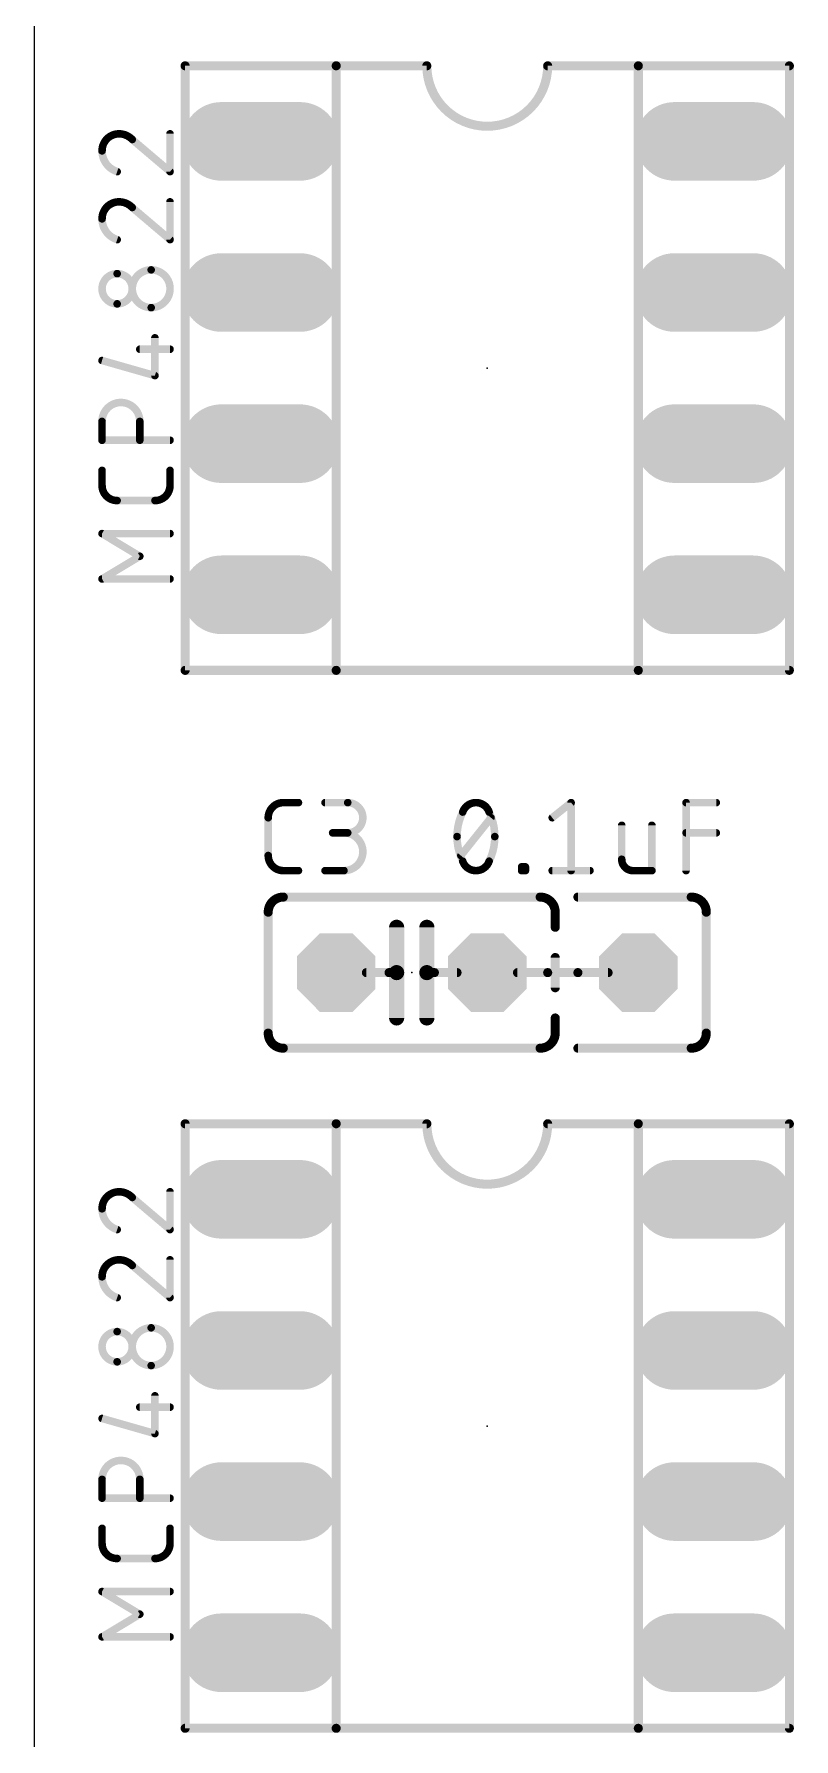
# Model space of a CAD drawing. Header units: millimetres. Extents: x 2963 to 3070, y 976 to 1104.
# Drawn here: x 2963.07 to 2975.85, y 1049.62 to 1078.27 of the extents above; entities that cross this region are included whole.
import ezdxf

# ---------------------------------------------------------------- set-up
doc = ezdxf.new("R2010")
doc.units = ezdxf.units.MM
doc.layers.add('PCB', color=31, linetype='Continuous')

# ---------------------------------------------------------------- blocks, each defined once
blk = doc.blocks.new('OCTAGONP')
at = {"const_width": 0.5}
blk.add_lwpolyline([(-0.25, -0.1036), (-0.25, 0.1036), (-0.1036, 0.25), (0.1036, 0.25), (0.25, 0.1036), (0.25, -0.1036), (0.1036, -0.25), (-0.1036, -0.25), (-0.25, -0.1036), (-0.25, 0.1036)], dxfattribs=at)
blk = doc.blocks.new('LONGP100')
at = {"const_width": 1}
blk.add_lwpolyline([(-0.5, 0), (0.5, 0)], dxfattribs=at)
at = {"const_width": 0.5}
for points in [[(-0.5, 0.25, 1), (-0.5, -0.25)], [(0.5, -0.25, 1), (0.5, 0.25)]]:
    blk.add_lwpolyline(points, format="xyb", dxfattribs=at)

msp = doc.modelspace()

# ---------------------------------------------------------------- linework, layer by layer
at = {"layer": 'PCB'}
msp.add_line((2963.074, 1094.724), (2963.074, 997.089), dxfattribs=at)
for points, const_width in [([(2965.614, 1077.734), (2965.614, 1067.574)], 0.152), ([(2965.614, 1077.734), (2968.154, 1077.734)], 0.152), ([(2968.154, 1077.734), (2968.154, 1067.574)], 0.152), ([(2968.154, 1077.734), (2969.678, 1077.734)], 0.152), ([(2973.234, 1077.734), (2971.71, 1077.734)], 0.152), ([(2975.774, 1077.734), (2973.234, 1077.734)], 0.152), ([(2973.234, 1077.734), (2973.234, 1067.574)], 0.152), ([(2975.774, 1067.574), (2975.774, 1077.734)], 0.152), ([(2964.725, 1076.495), (2965.36, 1075.956)], 0.127), ([(2965.36, 1075.956), (2965.36, 1076.591)], 0.127), ([(2964.725, 1075.352), (2965.36, 1074.813)], 0.127), ([(2965.36, 1074.813), (2965.36, 1075.448)], 0.127), ([(2964.852, 1072.971), (2965.36, 1072.971)], 0.127), ([(2965.106, 1072.527), (2965.106, 1073.162)], 0.127), ([(2964.217, 1072.781), (2965.106, 1072.527)], 0.127), ([(2964.217, 1071.441), (2964.217, 1071.758)], 0.127), ([(2964.852, 1071.758), (2964.852, 1071.441)], 0.127), ([(2965.36, 1071.441), (2964.217, 1071.441)], 0.127), ([(2964.217, 1070.681), (2964.217, 1070.935)], 0.127), ([(2965.36, 1070.935), (2965.36, 1070.681)], 0.127), ([(2965.106, 1070.427), (2964.471, 1070.427)], 0.127), ([(2964.852, 1069.491), (2964.217, 1069.872)], 0.127), ([(2964.217, 1069.872), (2965.36, 1069.872)], 0.127), ([(2964.217, 1069.11), (2964.852, 1069.491)], 0.127), ([(2965.36, 1069.11), (2964.217, 1069.11)], 0.127), ([(2968.154, 1067.574), (2965.614, 1067.574)], 0.152), ([(2973.234, 1067.574), (2968.154, 1067.574)], 0.152), ([(2975.774, 1067.574), (2973.234, 1067.574)], 0.152), ([(2967.265, 1065.351), (2967.519, 1065.351)], 0.127), ([(2967.967, 1065.351), (2968.348, 1065.351)], 0.127), ([(2971.786, 1065.097), (2972.104, 1065.351)], 0.127), ([(2972.104, 1065.351), (2972.104, 1064.208)], 0.127), ([(2974.037, 1064.208), (2974.037, 1065.351)], 0.127), ([(2974.037, 1065.351), (2974.545, 1065.351)], 0.127), ([(2967.011, 1064.462), (2967.011, 1065.097)], 0.127), ([(2970.25, 1064.462), (2970.758, 1065.097)], 0.127), ([(2972.955, 1064.97), (2972.955, 1064.399)], 0.127), ([(2973.463, 1064.208), (2973.463, 1064.97)], 0.127), ([(2968.348, 1064.843), (2968.094, 1064.843)], 0.127), ([(2974.037, 1064.843), (2974.545, 1064.843)], 0.127), ([(2967.519, 1064.208), (2967.265, 1064.208)], 0.127), ([(2967.967, 1064.208), (2968.285, 1064.208)], 0.127), ([(2971.272, 1064.208), (2971.272, 1064.272)], 0.127), ([(2971.272, 1064.272), (2971.336, 1064.272)], 0.127), ([(2971.336, 1064.208), (2971.272, 1064.208)], 0.127), ([(2971.336, 1064.272), (2971.336, 1064.208)], 0.127), ([(2971.786, 1064.208), (2972.421, 1064.208)], 0.127), ([(2973.145, 1064.208), (2973.463, 1064.208)], 0.127), ([(2967.265, 1063.764), (2971.583, 1063.764)], 0.152), ([(2972.218, 1063.764), (2974.123, 1063.764)], 0.152), ([(2967.011, 1063.51), (2967.011, 1061.478)], 0.152), ([(2971.837, 1063.51), (2971.837, 1063.256)], 0.152), ([(2974.377, 1063.51), (2974.377, 1061.478)], 0.152), ([(2969.17, 1063.256), (2969.17, 1062.494)], 0.254), ([(2969.678, 1062.494), (2969.678, 1063.256)], 0.254), ([(2971.837, 1062.748), (2971.837, 1062.24)], 0.152), ([(2969.043, 1062.494), (2968.662, 1062.494)], 0.152), ([(2969.17, 1062.494), (2969.043, 1062.494)], 0.152), ([(2969.17, 1062.494), (2969.17, 1061.732)], 0.254), ([(2969.678, 1062.494), (2969.678, 1061.732)], 0.254), ([(2969.805, 1062.494), (2969.678, 1062.494)], 0.152), ([(2970.186, 1062.494), (2969.805, 1062.494)], 0.152), ([(2971.202, 1062.494), (2971.71, 1062.494)], 0.152), ([(2971.71, 1062.494), (2972.218, 1062.494)], 0.152), ([(2972.218, 1062.494), (2972.726, 1062.494)], 0.152), ([(2971.837, 1061.732), (2971.837, 1061.478)], 0.152), ([(2971.583, 1061.224), (2967.265, 1061.224)], 0.152), ([(2974.123, 1061.224), (2972.218, 1061.224)], 0.152), ([(2965.614, 1059.954), (2965.614, 1049.794)], 0.152), ([(2965.614, 1059.954), (2968.154, 1059.954)], 0.152), ([(2968.154, 1059.954), (2968.154, 1049.794)], 0.152), ([(2968.154, 1059.954), (2969.678, 1059.954)], 0.152), ([(2973.234, 1059.954), (2971.71, 1059.954)], 0.152), ([(2975.774, 1059.954), (2973.234, 1059.954)], 0.152), ([(2973.234, 1059.954), (2973.234, 1049.794)], 0.152), ([(2975.774, 1049.794), (2975.774, 1059.954)], 0.152), ([(2964.725, 1058.715), (2965.36, 1058.176)], 0.127), ([(2965.36, 1058.176), (2965.36, 1058.811)], 0.127), ([(2964.725, 1057.572), (2965.36, 1057.033)], 0.127), ([(2965.36, 1057.033), (2965.36, 1057.668)], 0.127), ([(2964.852, 1055.191), (2965.36, 1055.191)], 0.127), ([(2965.106, 1054.747), (2965.106, 1055.382)], 0.127), ([(2964.217, 1055.001), (2965.106, 1054.747)], 0.127), ([(2964.217, 1053.661), (2964.217, 1053.978)], 0.127), ([(2964.852, 1053.978), (2964.852, 1053.661)], 0.127), ([(2965.36, 1053.661), (2964.217, 1053.661)], 0.127), ([(2964.217, 1052.901), (2964.217, 1053.155)], 0.127), ([(2965.36, 1053.155), (2965.36, 1052.901)], 0.127), ([(2965.106, 1052.647), (2964.471, 1052.647)], 0.127), ([(2964.852, 1051.711), (2964.217, 1052.092)], 0.127), ([(2964.217, 1052.092), (2965.36, 1052.092)], 0.127), ([(2964.217, 1051.33), (2964.852, 1051.711)], 0.127), ([(2965.36, 1051.33), (2964.217, 1051.33)], 0.127), ([(2968.154, 1049.794), (2965.614, 1049.794)], 0.152), ([(2973.234, 1049.794), (2968.154, 1049.794)], 0.152), ([(2975.774, 1049.794), (2973.234, 1049.794)], 0.152)]:
    msp.add_lwpolyline(points, dxfattribs=dict(at, const_width=const_width))
for points, const_width in [([(2965.652, 1077.734, 1), (2965.576, 1077.734)], 0.0762), ([(2965.614, 1077.772, 1), (2965.614, 1077.696)], 0.0762), ([(2968.192, 1077.734, 1), (2968.116, 1077.734)], 0.0762), ([(2968.154, 1077.772, 1), (2968.154, 1077.696)], 0.0762), ([(2968.154, 1077.696, 1), (2968.154, 1077.772)], 0.0762), ([(2969.678, 1077.734, 1), (2971.71, 1077.734)], 0.152), ([(2969.716, 1077.734, 1), (2969.64, 1077.734)], 0.0762), ([(2969.678, 1077.696, 1), (2969.678, 1077.772)], 0.0762), ([(2971.748, 1077.734, 1), (2971.672, 1077.734)], 0.0762), ([(2971.71, 1077.772, 1), (2971.71, 1077.696)], 0.0762), ([(2973.234, 1077.772, 1), (2973.234, 1077.696)], 0.0762), ([(2973.272, 1077.734, 1), (2973.196, 1077.734)], 0.0762), ([(2973.234, 1077.696, 1), (2973.234, 1077.772)], 0.0762), ([(2975.812, 1077.734, 1), (2975.736, 1077.734)], 0.0762), ([(2975.774, 1077.696, 1), (2975.774, 1077.772)], 0.0762), ([(2964.503, 1076.591, 0.4142), (2964.217, 1076.305)], 0.127), ([(2964.725, 1076.495, 0.2053), (2964.503, 1076.591)], 0.127), ([(2964.503, 1076.622, 1), (2964.503, 1076.559)], 0.0635), ([(2964.503, 1076.559, 1), (2964.503, 1076.622)], 0.0635), ([(2964.746, 1076.52, 1), (2964.705, 1076.471)], 0.0635), ([(2964.702, 1076.474, 1), (2964.748, 1076.517)], 0.0635), ([(2965.392, 1076.591, 1), (2965.328, 1076.591)], 0.0635), ([(2964.217, 1076.305, 0.3252), (2964.471, 1075.956)], 0.127), ([(2964.249, 1076.305, 1), (2964.185, 1076.305)], 0.0635), ([(2964.185, 1076.305, 1), (2964.249, 1076.305)], 0.0635), ([(2964.461, 1075.925, 1), (2964.481, 1075.986)], 0.0635), ([(2965.328, 1075.956, 1), (2965.392, 1075.956)], 0.0635), ([(2965.34, 1075.931, 1), (2965.381, 1075.98)], 0.0635), ([(2964.503, 1075.448, 0.4142), (2964.217, 1075.162)], 0.127), ([(2964.725, 1075.352, 0.2053), (2964.503, 1075.448)], 0.127), ([(2964.503, 1075.479, 1), (2964.503, 1075.416)], 0.0635), ([(2964.503, 1075.416, 1), (2964.503, 1075.479)], 0.0635), ([(2964.746, 1075.377, 1), (2964.705, 1075.328)], 0.0635), ([(2964.702, 1075.331, 1), (2964.748, 1075.374)], 0.0635), ([(2965.392, 1075.448, 1), (2965.328, 1075.448)], 0.0635), ([(2964.217, 1075.162, 0.3252), (2964.471, 1074.813)], 0.127), ([(2964.249, 1075.162, 1), (2964.185, 1075.162)], 0.0635), ([(2964.185, 1075.162, 1), (2964.249, 1075.162)], 0.0635), ([(2964.461, 1074.782, 1), (2964.481, 1074.843)], 0.0635), ([(2965.328, 1074.813, 1), (2965.392, 1074.813)], 0.0635), ([(2965.34, 1074.788, 1), (2965.381, 1074.837)], 0.0635), ([(2964.471, 1074.241, 1), (2964.471, 1073.733)], 0.127), ([(2964.471, 1073.733, 1), (2964.471, 1074.241)], 0.127), ([(2964.471, 1074.273, 1), (2964.471, 1074.209)], 0.0635), ([(2964.471, 1074.209, 1), (2964.471, 1074.273)], 0.0635), ([(2965.043, 1074.305, 1), (2965.043, 1073.67)], 0.127), ([(2965.043, 1073.67, 1), (2965.043, 1074.305)], 0.127), ([(2965.043, 1074.336, 1), (2965.043, 1074.273)], 0.0635), ([(2965.043, 1074.273, 1), (2965.043, 1074.336)], 0.0635), ([(2964.471, 1073.765, 1), (2964.471, 1073.701)], 0.0635), ([(2964.471, 1073.701, 1), (2964.471, 1073.765)], 0.0635), ([(2965.043, 1073.701, 1), (2965.043, 1073.638)], 0.0635), ([(2965.043, 1073.638, 1), (2965.043, 1073.701)], 0.0635), ([(2964.852, 1073.003, 1), (2964.852, 1072.939)], 0.0635), ([(2965.138, 1073.162, 1), (2965.074, 1073.162)], 0.0635), ([(2965.36, 1072.939, 1), (2965.36, 1073.003)], 0.0635), ([(2964.226, 1072.811, 1), (2964.208, 1072.75)], 0.0635), ([(2965.074, 1072.527, 1), (2965.138, 1072.527)], 0.0635), ([(2965.097, 1072.496, 1), (2965.115, 1072.557)], 0.0635), ([(2964.852, 1071.758, 1), (2964.217, 1071.758)], 0.127), ([(2964.249, 1071.758, 1), (2964.185, 1071.758)], 0.0635), ([(2964.185, 1071.758, 1), (2964.249, 1071.758)], 0.0635), ([(2964.884, 1071.758, 1), (2964.82, 1071.758)], 0.0635), ([(2964.82, 1071.758, 1), (2964.884, 1071.758)], 0.0635), ([(2964.217, 1071.473, 1), (2964.217, 1071.409)], 0.0635), ([(2964.185, 1071.441, 1), (2964.249, 1071.441)], 0.0635), ([(2964.82, 1071.441, 1), (2964.884, 1071.441)], 0.0635), ([(2965.36, 1071.409, 1), (2965.36, 1071.473)], 0.0635), ([(2964.249, 1070.935, 1), (2964.185, 1070.935)], 0.0635), ([(2965.392, 1070.935, 1), (2965.328, 1070.935)], 0.0635), ([(2964.217, 1070.681, 0.4142), (2964.471, 1070.427)], 0.127), ([(2964.249, 1070.681, 1), (2964.185, 1070.681)], 0.0635), ([(2964.185, 1070.681, 1), (2964.249, 1070.681)], 0.0635), ([(2965.106, 1070.427, 0.4142), (2965.36, 1070.681)], 0.127), ([(2965.392, 1070.681, 1), (2965.328, 1070.681)], 0.0635), ([(2965.328, 1070.681, 1), (2965.392, 1070.681)], 0.0635), ([(2964.471, 1070.459, 1), (2964.471, 1070.396)], 0.0635), ([(2964.471, 1070.396, 1), (2964.471, 1070.459)], 0.0635), ([(2965.106, 1070.459, 1), (2965.106, 1070.396)], 0.0635), ([(2965.106, 1070.396, 1), (2965.106, 1070.459)], 0.0635), ([(2964.233, 1069.9, 1), (2964.201, 1069.845)], 0.0635), ([(2964.217, 1069.904, 1), (2964.217, 1069.841)], 0.0635), ([(2965.36, 1069.841, 1), (2965.36, 1069.904)], 0.0635), ([(2964.868, 1069.464, 1), (2964.836, 1069.519)], 0.0635), ([(2964.836, 1069.464, 1), (2964.868, 1069.519)], 0.0635), ([(2964.217, 1069.142, 1), (2964.217, 1069.079)], 0.0635), ([(2964.201, 1069.138, 1), (2964.233, 1069.083)], 0.0635), ([(2965.36, 1069.079, 1), (2965.36, 1069.142)], 0.0635), ([(2965.614, 1067.612, 1), (2965.614, 1067.536)], 0.0762), ([(2965.576, 1067.574, 1), (2965.652, 1067.574)], 0.0762), ([(2968.154, 1067.612, 1), (2968.154, 1067.536)], 0.0762), ([(2968.116, 1067.574, 1), (2968.192, 1067.574)], 0.0762), ([(2968.154, 1067.536, 1), (2968.154, 1067.612)], 0.0762), ([(2973.234, 1067.612, 1), (2973.234, 1067.536)], 0.0762), ([(2973.196, 1067.574, 1), (2973.272, 1067.574)], 0.0762), ([(2973.234, 1067.536, 1), (2973.234, 1067.612)], 0.0762), ([(2975.736, 1067.574, 1), (2975.812, 1067.574)], 0.0762), ([(2975.774, 1067.536, 1), (2975.774, 1067.612)], 0.0762), ([(2967.265, 1065.351, 0.4142), (2967.011, 1065.097)], 0.127), ([(2967.265, 1065.383, 1), (2967.265, 1065.319)], 0.0635), ([(2967.265, 1065.319, 1), (2967.265, 1065.383)], 0.0635), ([(2967.519, 1065.319, 1), (2967.519, 1065.383)], 0.0635), ([(2967.967, 1065.383, 1), (2967.967, 1065.319)], 0.0635), ([(2968.348, 1064.843, 1), (2968.348, 1065.351)], 0.127), ([(2968.348, 1065.383, 1), (2968.348, 1065.319)], 0.0635), ([(2968.348, 1065.319, 1), (2968.348, 1065.383)], 0.0635), ([(2970.281, 1065.192, 0.1139), (2970.186, 1064.78)], 0.127), ([(2970.504, 1065.351, 0.3205), (2970.281, 1065.192)], 0.127), ([(2970.31, 1065.178, 1), (2970.253, 1065.206)], 0.0635), ([(2970.726, 1065.192, 0.3205), (2970.504, 1065.351)], 0.127), ([(2970.504, 1065.383, 1), (2970.504, 1065.319)], 0.0635), ([(2970.504, 1065.319, 1), (2970.504, 1065.383)], 0.0635), ([(2970.821, 1064.78, 0.1139), (2970.726, 1065.192)], 0.127), ([(2970.754, 1065.206, 1), (2970.697, 1065.178)], 0.0635), ([(2972.136, 1065.351, 1), (2972.072, 1065.351)], 0.0635), ([(2972.124, 1065.326, 1), (2972.084, 1065.376)], 0.0635), ([(2974.069, 1065.351, 1), (2974.005, 1065.351)], 0.0635), ([(2974.037, 1065.383, 1), (2974.037, 1065.319)], 0.0635), ([(2974.545, 1065.319, 1), (2974.545, 1065.383)], 0.0635), ([(2967.043, 1065.097, 1), (2966.979, 1065.097)], 0.0635), ([(2966.979, 1065.097, 1), (2967.043, 1065.097)], 0.0635), ([(2970.251, 1065.203, 1), (2970.311, 1065.182)], 0.0635), ([(2970.696, 1065.182, 1), (2970.756, 1065.203)], 0.0635), ([(2970.782, 1065.077, 1), (2970.733, 1065.117)], 0.0635), ([(2971.767, 1065.122, 1), (2971.806, 1065.072)], 0.0635), ([(2972.987, 1064.97, 1), (2972.923, 1064.97)], 0.0635), ([(2973.495, 1064.97, 1), (2973.431, 1064.97)], 0.0635), ([(2968.094, 1064.875, 1), (2968.094, 1064.811)], 0.0635), ([(2968.285, 1064.208, 1), (2968.285, 1064.843)], 0.127), ([(2968.285, 1064.875, 1), (2968.285, 1064.811)], 0.0635), ([(2968.348, 1064.875, 1), (2968.348, 1064.811)], 0.0635), ([(2968.348, 1064.811, 1), (2968.348, 1064.875)], 0.0635), ([(2970.186, 1064.78, 0.1139), (2970.281, 1064.367)], 0.127), ([(2970.218, 1064.78, 1), (2970.154, 1064.78)], 0.0635), ([(2970.154, 1064.78, 1), (2970.218, 1064.78)], 0.0635), ([(2970.726, 1064.367, 0.1139), (2970.821, 1064.78)], 0.127), ([(2970.853, 1064.78, 1), (2970.789, 1064.78)], 0.0635), ([(2970.789, 1064.78, 1), (2970.853, 1064.78)], 0.0635), ([(2974.037, 1064.875, 1), (2974.037, 1064.811)], 0.0635), ([(2974.545, 1064.811, 1), (2974.545, 1064.875)], 0.0635), ([(2967.011, 1064.462, 0.4142), (2967.265, 1064.208)], 0.127), ([(2967.043, 1064.462, 1), (2966.979, 1064.462)], 0.0635), ([(2966.979, 1064.462, 1), (2967.043, 1064.462)], 0.0635), ([(2970.225, 1064.482, 1), (2970.274, 1064.442)], 0.0635), ([(2970.281, 1064.367, 0.3205), (2970.504, 1064.208)], 0.127), ([(2970.311, 1064.377, 1), (2970.251, 1064.357)], 0.0635), ([(2970.253, 1064.353, 1), (2970.31, 1064.381)], 0.0635), ([(2970.504, 1064.208, 0.3205), (2970.726, 1064.367)], 0.127), ([(2970.697, 1064.381, 1), (2970.754, 1064.353)], 0.0635), ([(2970.756, 1064.357, 1), (2970.696, 1064.377)], 0.0635), ([(2972.955, 1064.399, 0.4142), (2973.145, 1064.208)], 0.127), ([(2972.987, 1064.399, 1), (2972.923, 1064.399)], 0.0635), ([(2972.923, 1064.399, 1), (2972.987, 1064.399)], 0.0635), ([(2967.265, 1064.24, 1), (2967.265, 1064.176)], 0.0635), ([(2967.265, 1064.176, 1), (2967.265, 1064.24)], 0.0635), ([(2967.519, 1064.176, 1), (2967.519, 1064.24)], 0.0635), ([(2967.967, 1064.24, 1), (2967.967, 1064.176)], 0.0635), ([(2968.285, 1064.24, 1), (2968.285, 1064.176)], 0.0635), ([(2968.285, 1064.176, 1), (2968.285, 1064.24)], 0.0635), ([(2970.504, 1064.24, 1), (2970.504, 1064.176)], 0.0635), ([(2970.504, 1064.176, 1), (2970.504, 1064.24)], 0.0635), ([(2971.304, 1064.272, 1), (2971.24, 1064.272)], 0.0635), ([(2971.272, 1064.303, 1), (2971.272, 1064.24)], 0.0635), ([(2971.272, 1064.24, 1), (2971.272, 1064.176)], 0.0635), ([(2971.24, 1064.208, 1), (2971.304, 1064.208)], 0.0635), ([(2971.367, 1064.272, 1), (2971.304, 1064.272)], 0.0635), ([(2971.304, 1064.208, 1), (2971.367, 1064.208)], 0.0635), ([(2971.336, 1064.24, 1), (2971.336, 1064.303)], 0.0635), ([(2971.336, 1064.176, 1), (2971.336, 1064.24)], 0.0635), ([(2971.786, 1064.24, 1), (2971.786, 1064.176)], 0.0635), ([(2972.072, 1064.208, 1), (2972.136, 1064.208)], 0.0635), ([(2972.421, 1064.176, 1), (2972.421, 1064.24)], 0.0635), ([(2973.145, 1064.24, 1), (2973.145, 1064.176)], 0.0635), ([(2973.145, 1064.176, 1), (2973.145, 1064.24)], 0.0635), ([(2973.431, 1064.208, 1), (2973.495, 1064.208)], 0.0635), ([(2973.463, 1064.176, 1), (2973.463, 1064.24)], 0.0635), ([(2974.005, 1064.208, 1), (2974.069, 1064.208)], 0.0635), ([(2967.265, 1063.764, 0.4142), (2967.011, 1063.51)], 0.152), ([(2967.265, 1063.802, 1), (2967.265, 1063.726)], 0.0762), ([(2967.265, 1063.726, 1), (2967.265, 1063.802)], 0.0762), ([(2971.837, 1063.51, 0.4142), (2971.583, 1063.764)], 0.152), ([(2971.583, 1063.802, 1), (2971.583, 1063.726)], 0.0762), ([(2971.583, 1063.726, 1), (2971.583, 1063.802)], 0.0762), ([(2972.218, 1063.802, 1), (2972.218, 1063.726)], 0.0762), ([(2974.377, 1063.51, 0.4142), (2974.123, 1063.764)], 0.152), ([(2974.123, 1063.802, 1), (2974.123, 1063.726)], 0.0762), ([(2974.123, 1063.726, 1), (2974.123, 1063.802)], 0.0762), ([(2967.049, 1063.51, 1), (2966.973, 1063.51)], 0.0762), ([(2966.973, 1063.51, 1), (2967.049, 1063.51)], 0.0762), ([(2971.875, 1063.51, 1), (2971.799, 1063.51)], 0.0762), ([(2971.799, 1063.51, 1), (2971.875, 1063.51)], 0.0762), ([(2974.415, 1063.51, 1), (2974.339, 1063.51)], 0.0762), ([(2974.339, 1063.51, 1), (2974.415, 1063.51)], 0.0762), ([(2969.234, 1063.256, 1), (2969.107, 1063.256)], 0.127), ([(2969.742, 1063.256, 1), (2969.615, 1063.256)], 0.127), ([(2971.799, 1063.256, 1), (2971.875, 1063.256)], 0.0762), ([(2971.875, 1062.748, 1), (2971.799, 1062.748)], 0.0762), ([(2968.662, 1062.532, 1), (2968.662, 1062.456)], 0.0762), ([(2969.043, 1062.532, 1), (2969.043, 1062.456)], 0.0762), ([(2969.043, 1062.456, 1), (2969.043, 1062.532)], 0.0762), ([(2969.234, 1062.494, 1), (2969.107, 1062.494)], 0.127), ([(2969.107, 1062.494, 1), (2969.234, 1062.494)], 0.127), ([(2969.17, 1062.456, 1), (2969.17, 1062.532)], 0.0762), ([(2969.742, 1062.494, 1), (2969.615, 1062.494)], 0.127), ([(2969.615, 1062.494, 1), (2969.742, 1062.494)], 0.127), ([(2969.678, 1062.532, 1), (2969.678, 1062.456)], 0.0762), ([(2969.805, 1062.532, 1), (2969.805, 1062.456)], 0.0762), ([(2969.805, 1062.456, 1), (2969.805, 1062.532)], 0.0762), ([(2970.186, 1062.456, 1), (2970.186, 1062.532)], 0.0762), ([(2971.202, 1062.532, 1), (2971.202, 1062.456)], 0.0762), ([(2971.71, 1062.532, 1), (2971.71, 1062.456)], 0.0762), ([(2971.71, 1062.456, 1), (2971.71, 1062.532)], 0.0762), ([(2972.218, 1062.532, 1), (2972.218, 1062.456)], 0.0762), ([(2972.218, 1062.456, 1), (2972.218, 1062.532)], 0.0762), ([(2972.726, 1062.456, 1), (2972.726, 1062.532)], 0.0762), ([(2971.799, 1062.24, 1), (2971.875, 1062.24)], 0.0762), ([(2967.011, 1061.478, 0.4142), (2967.265, 1061.224)], 0.152), ([(2967.049, 1061.478, 1), (2966.973, 1061.478)], 0.0762), ([(2969.107, 1061.732, 1), (2969.234, 1061.732)], 0.127), ([(2969.615, 1061.732, 1), (2969.742, 1061.732)], 0.127), ([(2971.583, 1061.224, 0.4142), (2971.837, 1061.478)], 0.152), ([(2971.875, 1061.732, 1), (2971.799, 1061.732)], 0.0762), ([(2971.875, 1061.478, 1), (2971.799, 1061.478)], 0.0762), ([(2974.123, 1061.224, 0.4142), (2974.377, 1061.478)], 0.152), ([(2974.415, 1061.478, 1), (2974.339, 1061.478)], 0.0762), ([(2966.973, 1061.478, 1), (2967.049, 1061.478)], 0.0762), ([(2967.265, 1061.262, 1), (2967.265, 1061.186)], 0.0762), ([(2967.265, 1061.186, 1), (2967.265, 1061.262)], 0.0762), ([(2971.583, 1061.262, 1), (2971.583, 1061.186)], 0.0762), ([(2971.583, 1061.186, 1), (2971.583, 1061.262)], 0.0762), ([(2971.799, 1061.478, 1), (2971.875, 1061.478)], 0.0762), ([(2972.218, 1061.262, 1), (2972.218, 1061.186)], 0.0762), ([(2974.123, 1061.262, 1), (2974.123, 1061.186)], 0.0762), ([(2974.123, 1061.186, 1), (2974.123, 1061.262)], 0.0762), ([(2974.339, 1061.478, 1), (2974.415, 1061.478)], 0.0762), ([(2965.652, 1059.954, 1), (2965.576, 1059.954)], 0.0762), ([(2965.614, 1059.992, 1), (2965.614, 1059.916)], 0.0762), ([(2968.192, 1059.954, 1), (2968.116, 1059.954)], 0.0762), ([(2968.154, 1059.992, 1), (2968.154, 1059.916)], 0.0762), ([(2968.154, 1059.916, 1), (2968.154, 1059.992)], 0.0762), ([(2969.678, 1059.954, 1), (2971.71, 1059.954)], 0.152), ([(2969.716, 1059.954, 1), (2969.64, 1059.954)], 0.0762), ([(2969.678, 1059.916, 1), (2969.678, 1059.992)], 0.0762), ([(2971.748, 1059.954, 1), (2971.672, 1059.954)], 0.0762), ([(2971.71, 1059.992, 1), (2971.71, 1059.916)], 0.0762), ([(2973.234, 1059.992, 1), (2973.234, 1059.916)], 0.0762), ([(2973.272, 1059.954, 1), (2973.196, 1059.954)], 0.0762), ([(2973.234, 1059.916, 1), (2973.234, 1059.992)], 0.0762), ([(2975.812, 1059.954, 1), (2975.736, 1059.954)], 0.0762), ([(2975.774, 1059.916, 1), (2975.774, 1059.992)], 0.0762), ([(2964.503, 1058.811, 0.4142), (2964.217, 1058.525)], 0.127), ([(2964.725, 1058.715, 0.2053), (2964.503, 1058.811)], 0.127), ([(2964.503, 1058.842, 1), (2964.503, 1058.779)], 0.0635), ([(2964.503, 1058.779, 1), (2964.503, 1058.842)], 0.0635), ([(2964.746, 1058.74, 1), (2964.705, 1058.691)], 0.0635), ([(2964.702, 1058.694, 1), (2964.748, 1058.737)], 0.0635), ([(2965.392, 1058.811, 1), (2965.328, 1058.811)], 0.0635), ([(2964.217, 1058.525, 0.3252), (2964.471, 1058.176)], 0.127), ([(2964.249, 1058.525, 1), (2964.185, 1058.525)], 0.0635), ([(2964.185, 1058.525, 1), (2964.249, 1058.525)], 0.0635), ([(2964.461, 1058.145, 1), (2964.481, 1058.206)], 0.0635), ([(2965.328, 1058.176, 1), (2965.392, 1058.176)], 0.0635), ([(2965.34, 1058.151, 1), (2965.381, 1058.2)], 0.0635), ([(2964.503, 1057.668, 0.4142), (2964.217, 1057.382)], 0.127), ([(2964.725, 1057.572, 0.2053), (2964.503, 1057.668)], 0.127), ([(2964.503, 1057.699, 1), (2964.503, 1057.636)], 0.0635), ([(2964.503, 1057.636, 1), (2964.503, 1057.699)], 0.0635), ([(2964.746, 1057.597, 1), (2964.705, 1057.548)], 0.0635), ([(2964.702, 1057.551, 1), (2964.748, 1057.594)], 0.0635), ([(2965.392, 1057.668, 1), (2965.328, 1057.668)], 0.0635), ([(2964.217, 1057.382, 0.3252), (2964.471, 1057.033)], 0.127), ([(2964.249, 1057.382, 1), (2964.185, 1057.382)], 0.0635), ([(2964.185, 1057.382, 1), (2964.249, 1057.382)], 0.0635), ([(2964.461, 1057.002, 1), (2964.481, 1057.063)], 0.0635), ([(2965.328, 1057.033, 1), (2965.392, 1057.033)], 0.0635), ([(2965.34, 1057.008, 1), (2965.381, 1057.057)], 0.0635), ([(2964.471, 1056.461, 1), (2964.471, 1055.953)], 0.127), ([(2964.471, 1055.953, 1), (2964.471, 1056.461)], 0.127), ([(2964.471, 1056.493, 1), (2964.471, 1056.429)], 0.0635), ([(2964.471, 1056.429, 1), (2964.471, 1056.493)], 0.0635), ([(2965.043, 1056.525, 1), (2965.043, 1055.89)], 0.127), ([(2965.043, 1055.89, 1), (2965.043, 1056.525)], 0.127), ([(2965.043, 1056.556, 1), (2965.043, 1056.493)], 0.0635), ([(2965.043, 1056.493, 1), (2965.043, 1056.556)], 0.0635), ([(2964.471, 1055.985, 1), (2964.471, 1055.921)], 0.0635), ([(2964.471, 1055.921, 1), (2964.471, 1055.985)], 0.0635), ([(2965.043, 1055.921, 1), (2965.043, 1055.858)], 0.0635), ([(2965.043, 1055.858, 1), (2965.043, 1055.921)], 0.0635), ([(2964.852, 1055.223, 1), (2964.852, 1055.159)], 0.0635), ([(2965.138, 1055.382, 1), (2965.074, 1055.382)], 0.0635), ([(2965.36, 1055.159, 1), (2965.36, 1055.223)], 0.0635), ([(2964.226, 1055.031, 1), (2964.208, 1054.97)], 0.0635), ([(2965.074, 1054.747, 1), (2965.138, 1054.747)], 0.0635), ([(2965.097, 1054.716, 1), (2965.115, 1054.777)], 0.0635), ([(2964.852, 1053.978, 1), (2964.217, 1053.978)], 0.127), ([(2964.249, 1053.978, 1), (2964.185, 1053.978)], 0.0635), ([(2964.185, 1053.978, 1), (2964.249, 1053.978)], 0.0635), ([(2964.884, 1053.978, 1), (2964.82, 1053.978)], 0.0635), ([(2964.82, 1053.978, 1), (2964.884, 1053.978)], 0.0635), ([(2964.217, 1053.693, 1), (2964.217, 1053.629)], 0.0635), ([(2964.185, 1053.661, 1), (2964.249, 1053.661)], 0.0635), ([(2964.82, 1053.661, 1), (2964.884, 1053.661)], 0.0635), ([(2965.36, 1053.629, 1), (2965.36, 1053.693)], 0.0635), ([(2964.249, 1053.155, 1), (2964.185, 1053.155)], 0.0635), ([(2965.392, 1053.155, 1), (2965.328, 1053.155)], 0.0635), ([(2964.217, 1052.901, 0.4142), (2964.471, 1052.647)], 0.127), ([(2964.249, 1052.901, 1), (2964.185, 1052.901)], 0.0635), ([(2964.185, 1052.901, 1), (2964.249, 1052.901)], 0.0635), ([(2965.106, 1052.647, 0.4142), (2965.36, 1052.901)], 0.127), ([(2965.392, 1052.901, 1), (2965.328, 1052.901)], 0.0635), ([(2965.328, 1052.901, 1), (2965.392, 1052.901)], 0.0635), ([(2964.471, 1052.679, 1), (2964.471, 1052.616)], 0.0635), ([(2964.471, 1052.616, 1), (2964.471, 1052.679)], 0.0635), ([(2965.106, 1052.679, 1), (2965.106, 1052.616)], 0.0635), ([(2965.106, 1052.616, 1), (2965.106, 1052.679)], 0.0635), ([(2964.233, 1052.12, 1), (2964.201, 1052.065)], 0.0635), ([(2964.217, 1052.124, 1), (2964.217, 1052.061)], 0.0635), ([(2965.36, 1052.061, 1), (2965.36, 1052.124)], 0.0635), ([(2964.868, 1051.684, 1), (2964.836, 1051.739)], 0.0635), ([(2964.836, 1051.684, 1), (2964.868, 1051.739)], 0.0635), ([(2964.217, 1051.362, 1), (2964.217, 1051.299)], 0.0635), ([(2964.201, 1051.358, 1), (2964.233, 1051.303)], 0.0635), ([(2965.36, 1051.299, 1), (2965.36, 1051.362)], 0.0635), ([(2965.614, 1049.832, 1), (2965.614, 1049.756)], 0.0762), ([(2965.576, 1049.794, 1), (2965.652, 1049.794)], 0.0762), ([(2968.154, 1049.832, 1), (2968.154, 1049.756)], 0.0762), ([(2968.116, 1049.794, 1), (2968.192, 1049.794)], 0.0762), ([(2968.154, 1049.756, 1), (2968.154, 1049.832)], 0.0762), ([(2973.234, 1049.832, 1), (2973.234, 1049.756)], 0.0762), ([(2973.196, 1049.794, 1), (2973.272, 1049.794)], 0.0762), ([(2973.234, 1049.756, 1), (2973.234, 1049.832)], 0.0762), ([(2975.736, 1049.794, 1), (2975.812, 1049.794)], 0.0762), ([(2975.774, 1049.756, 1), (2975.774, 1049.832)], 0.0762)]:
    msp.add_lwpolyline(points, format="xyb", dxfattribs=dict(at, const_width=const_width))
for p in [(2970.694, 1072.654), (2969.424, 1062.494), (2970.694, 1054.874)]:
    msp.add_point(p, dxfattribs=at)

# ---------------------------------------------------------------- block references
at = {"layer": 'PCB', "xscale": 1.3208, "yscale": 1.3208}
for name, p in [('LONGP100', (2966.884, 1076.464)), ('LONGP100', (2966.884, 1076.464)), ('LONGP100', (2974.504, 1076.464)), ('LONGP100', (2974.504, 1076.464)), ('LONGP100', (2966.884, 1073.924)), ('LONGP100', (2966.884, 1073.924)), ('LONGP100', (2974.504, 1073.924)), ('LONGP100', (2974.504, 1073.924)), ('LONGP100', (2966.884, 1071.384)), ('LONGP100', (2966.884, 1071.384)), ('LONGP100', (2974.504, 1071.384)), ('LONGP100', (2974.504, 1071.384)), ('LONGP100', (2966.884, 1068.844)), ('LONGP100', (2966.884, 1068.844)), ('LONGP100', (2974.504, 1068.844)), ('LONGP100', (2974.504, 1068.844)), ('OCTAGONP', (2968.154, 1062.494)), ('OCTAGONP', (2968.154, 1062.494)), ('OCTAGONP', (2970.694, 1062.494)), ('OCTAGONP', (2970.694, 1062.494)), ('OCTAGONP', (2973.234, 1062.494)), ('OCTAGONP', (2973.234, 1062.494)), ('LONGP100', (2966.884, 1058.684)), ('LONGP100', (2966.884, 1058.684)), ('LONGP100', (2974.504, 1058.684)), ('LONGP100', (2974.504, 1058.684)), ('LONGP100', (2966.884, 1056.144)), ('LONGP100', (2966.884, 1056.144)), ('LONGP100', (2974.504, 1056.144)), ('LONGP100', (2974.504, 1056.144)), ('LONGP100', (2966.884, 1053.604)), ('LONGP100', (2966.884, 1053.604)), ('LONGP100', (2974.504, 1053.604)), ('LONGP100', (2974.504, 1053.604)), ('LONGP100', (2966.884, 1051.064)), ('LONGP100', (2966.884, 1051.064)), ('LONGP100', (2974.504, 1051.064)), ('LONGP100', (2974.504, 1051.064))]:
    msp.add_blockref(name, p, dxfattribs=at)

doc.saveas('drawing.dxf')
